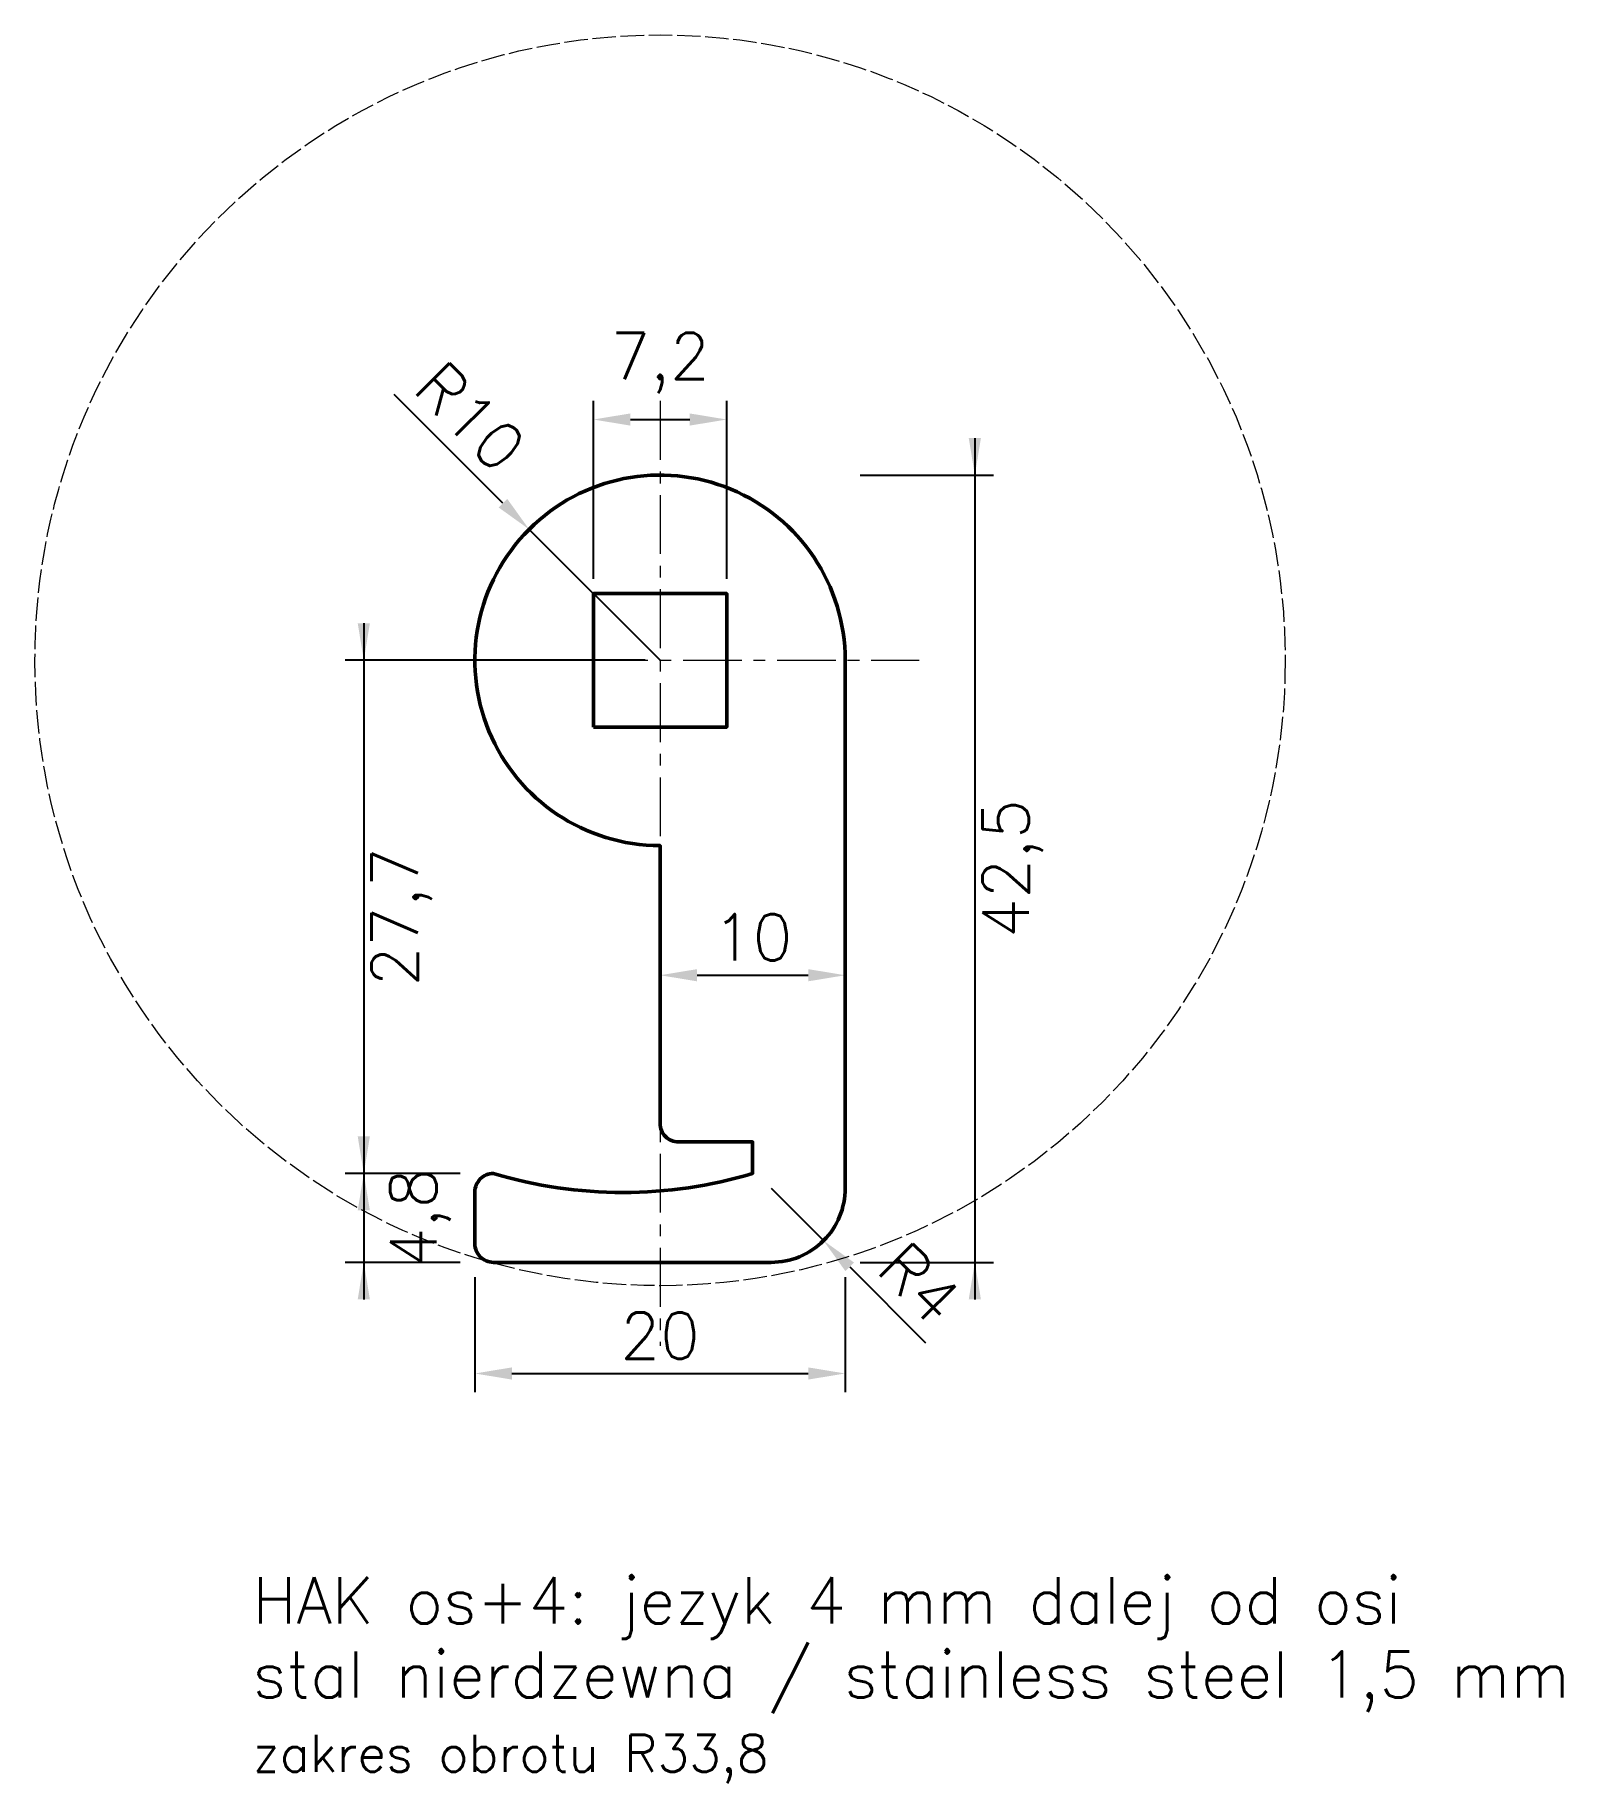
# Model space of a CAD drawing. Header units: millimetres. Extents: x -33.8 to 48.7, y -60.6 to 33.8.
import ezdxf

# ---------------------------------------------------------------- set-up
doc = ezdxf.new("R2010")
doc.units = ezdxf.units.MM
doc.linetypes.add('CENTER', pattern=[5.08, 3.175, -0.635, 0.635, -0.635])
doc.linetypes.add('DASHED', pattern=[1.524, 1.27, -0.254])
for name, color, linetype, lineweight in [('KONTUR', 7, 'Continuous', 50), ('OPISY', 2, 'Continuous', 18), ('OSIE', 1, 'CENTER', 18), ('OTWOR', 7, 'Continuous', 50), ('WYMIARY', 3, 'Continuous', 18), ('ZAKRES_OBROTU', 8, 'DASHED', 13)]:
    doc.layers.add(name, color=color, linetype=linetype, lineweight=lineweight)
doc.styles.get("Standard").update_dxf_attribs({"font": 'simplex.shx'})
doc.dimstyles.new('HAK', dxfattribs={"dimtxt": 2.5, "dimasz": 2, "dimexe": 1, "dimexo": 0.8, "dimgap": 0.8, "dimtad": 1, "dimdec": 1, "dimtxsty": 'Standard', "dimcen": 2.5, "dimclrd": 3, "dimclre": 3, "dimclrt": 3, "dimazin": 3, "dimtfac": 1, "dimtmove": 0, "dimatfit": 3})

msp = doc.modelspace()

# ---------------------------------------------------------------- linework, layer by layer
at = {"layer": 'KONTUR'}
msp.add_lwpolyline([(10, 0), (10, -28.5, -0.414214), (6, -32.5), (-9, -32.5, -0.414214), (-10, -31.5), (-10, -28.7, -0.414214), (-9, -27.7, 0.146714), (5, -27.7), (5, -26), (1, -26, -0.414214), (0, -25), (0, -10, -2.414214)], format="xyb", close=True, dxfattribs=at)
at = {"layer": 'OSIE'}
for p, q in [((0, 14), (0, -37)), ((-14, 0), (14, 0))]:
    msp.add_line(p, q, dxfattribs=at)
at = {"layer": 'OTWOR'}
msp.add_lwpolyline([(-3.6, -3.6), (3.6, -3.6), (3.6, 3.6), (-3.6, 3.6)], close=True, dxfattribs=at)
at = {"layer": 'ZAKRES_OBROTU'}
msp.add_circle((0, 0), 33.76, dxfattribs=at)

# ---------------------------------------------------------------- texts
at = {"layer": 'OPISY'}
for s, p in [('HAK os+4: jezyk 4 mm dalej od osi', (-22, -52)), ('stal nierdzewna / stainless steel 1,5 mm', (-22, -56))]:
    msp.add_text(s, height=2.5, dxfattribs=at).set_placement(p)
at = {"layer": 'ZAKRES_OBROTU'}
msp.add_text('zakres obrotu R33,8', height=2, dxfattribs=at).set_placement((-22, -60))

# ---------------------------------------------------------------- dimensions: what is measured, and where the dimension line sits
at = {"layer": 'WYMIARY'}
for base, p1, p2 in [((-3.6, 13), (-3.6, 3.6), (3.6, 3.6)), ((0, -17), (0, -15), (10, -15)), ((-10, -38.5), (-10, -32.5), (10, -32.5))]:
    msp.add_linear_dim(base=base, p1=p1, p2=p2, dimstyle='HAK', dxfattribs=at).render()
for center, mpoint in [((0, 0), (-7.071, 7.071)), ((6, -28.5), (8.828, -31.328))]:
    msp.add_radius_dim(center=center, mpoint=mpoint, dimstyle='HAK', dxfattribs=at).render()
for base, p1, p2 in [((17, 10), (10, 10), (10, -32.5)), ((-16, 0), (0, 0), (-10, -27.7)), ((-16, -27.7), (-10, -27.7), (-10, -32.5))]:
    msp.add_linear_dim(base=base, p1=p1, p2=p2, angle=90, dimstyle='HAK', dxfattribs=at).render()

doc.saveas('drawing.dxf')
